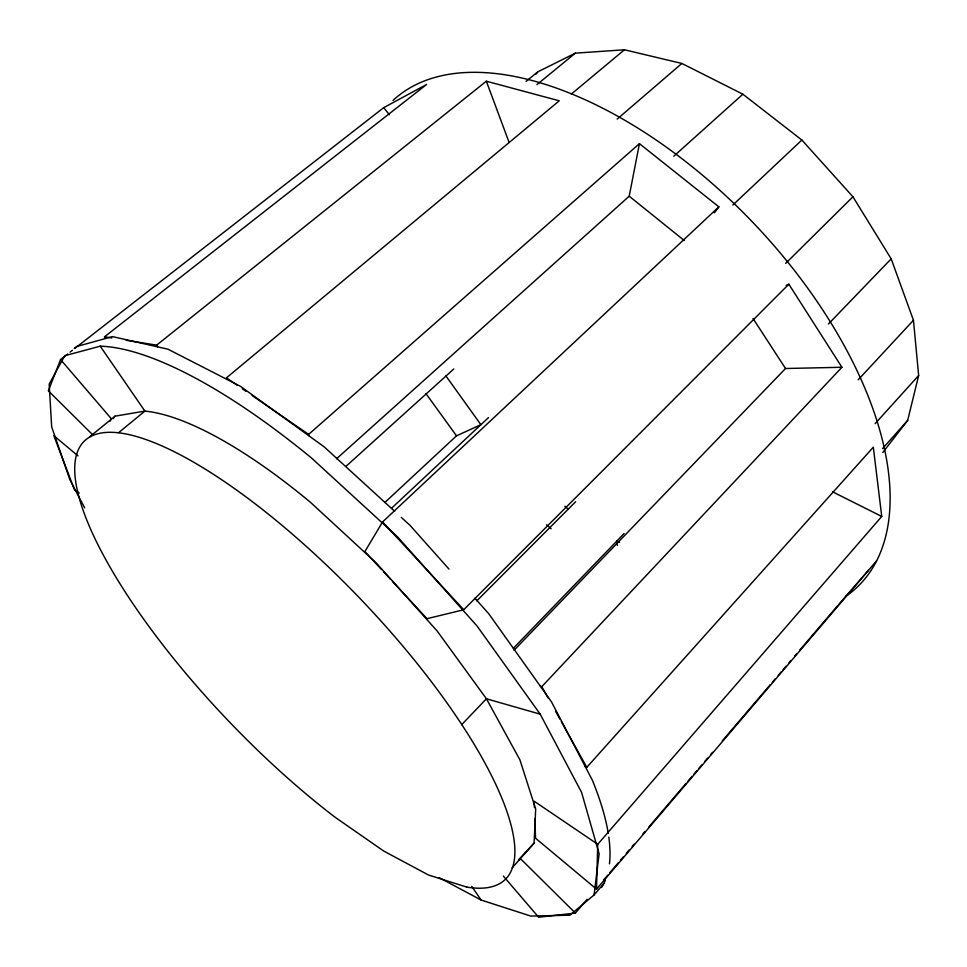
<?xml version="1.0" encoding="UTF-8"?>
<svg xmlns="http://www.w3.org/2000/svg" width="967" height="967" viewBox="0 0 967 967"><rect width="100%" height="100%" fill="white"/><g stroke="black" fill="none" stroke-linecap="round" stroke-linejoin="round"><path stroke-width="1.45" d="M534.848 819.049L535.573 838.232L596.518 889.157L597.739 844.288L881.735 516.451L873.322 447.177L586.812 767.314L585.228 766.553M512.111 867.895L534.086 843.188L535.682 808.98L519.908 759.832L486.425 698.79L437.181 631.04L376.501 563.217L310.54 502.381A301.208 93.98 46.2 0 0 144.881 411.096L100.217 346.174L64.789 355.711L49.172 384.104L51.674 426.846L69.805 479.608L84.685 507.868M439.26 877.698L481.119 900.035L530.726 916.063L569.829 915.217L594.076 894.971L599.141 853.849L581.602 792.408L540.19 714.154L476.973 625.915L397.788 537.12L311.447 457.947A379.052 119.062 46.2 0 0 100.217 346.174M336.576 458.733L629.203 196.204L639.441 143.66L718.868 206.853L714.383 212.849M882.798 452.496L907.662 420.415L918.65 375.486L913.452 320.258L891.187 258.854L852.93 196.772L801.861 140.034L742.886 94.21L681.856 63.447L624.452 49.776L575.353 53.161L537.737 71.872L526.072 81.361M67.69 353.982L60.57 359.543L48.35 390.837L92.107 434.195M110.093 421.165L111.338 418.759L60.57 359.543M718.868 206.853L382.557 521.95L364.885 551.613L381.506 569.563M113.32 418.602L115.049 416.161L144.881 411.096L118.723 432.563M535.923 74.181L537.737 71.872M503.372 876.114L538.619 917.224L575.389 913.078L587.15 899.298M603.795 879.789L607.723 875.195M609.681 872.899L618.493 862.564M620.451 860.267L623.389 856.822M626.326 853.377L629.263 849.933M632.2 846.488L634.171 844.191M642.982 833.868L644.941 831.572M648.857 826.978L686.087 783.355M688.045 781.058L691.961 776.465M693.919 774.168L696.856 770.723M698.815 768.427L701.752 764.982M704.689 761.537L707.626 758.092M710.564 754.647L712.522 752.35M722.325 740.867L770.324 684.612M772.282 682.315L775.22 678.87M778.157 675.437L781.094 671.992M783.052 669.696L785.99 666.251M788.927 662.806L790.885 660.509M794.814 655.916L796.772 653.619M799.709 650.175L837.906 605.402M596.518 889.157L876.513 560.896M594.076 894.971L603.855 883.5M838.872 604.29L868.741 569.998M882.569 448.591L907.662 420.415M875.147 423.655L918.65 375.486M858.2 379.813L913.452 320.258M534.086 843.188L518.554 859.82L521.128 859.312L575.389 913.078M540.432 686.352L541.798 686.655L841.906 367.267L788.842 284.201L786.123 285.446M461.682 724.67L486.425 698.79L540.19 714.154M513.344 648.325L624.102 533.494M513.997 650.308L785.53 368.512L841.906 367.267M828.429 324.005L891.187 258.854M392.505 581.433L426.991 618.687L463.737 609.742L788.842 284.201M476.852 600.809L575.643 501.716M785.663 263.399L852.93 196.772M732.865 205.016L801.861 140.034M391.514 508.267L488.54 417.563M384.866 502.477L456.509 435.839L480.889 424.706L445.98 376.018M346.21 466.13L453.801 368.959M673.781 156.207L742.886 94.21M308.666 435.646L308.606 434.388L639.441 143.66M617.188 119.086L681.856 63.447M571.328 94.077L624.452 49.776M226.991 379.427L226.447 377.867L559.252 100.81L486.328 81.204L156.654 345.146L126.109 340.263M536.915 84.625L575.353 53.161M89.653 436.83L115.049 416.161M105.693 338.45L104.521 336.806L426.665 84.431L383.73 107.651L74.822 348.422M70.071 352.133L72.44 350.284M104.521 336.806L111.882 337.979M619.545 542.306L616.825 541.049L617.405 545.485M832.744 491.901L881.735 516.451M79.246 493.025L74.495 489.81L53.85 435.682L78.013 455.868M597.739 844.288L534.171 801.22L534.413 807.554M226.447 377.867L237.386 385.386M242.306 388.77L245.993 391.321M252.145 395.551L308.606 434.388M629.203 196.204L684.298 240.529M564.873 506.273L568.233 509.15M546.573 524.815L551.13 528.731M394.657 511.313L324.042 446.754L240.457 386.317L167.968 349.196L112.426 336.589L76.538 346.561A377.553 121.395 46.2 0 0 74.29 348.446M401.281 517.369L410.105 525.432L448.978 569.092M383.5 571.715L390.499 579.281M382.557 521.95L463.737 609.742M474.894 598.198L488.855 613.876L551.541 701.957L592.384 780.272A377.553 121.395 46.2 0 1 608.243 833.312M383.73 107.651L389.375 114.735M425.963 393.617L456.509 435.839M471.739 886.388L481.119 900.035M752.979 318.421L785.53 368.512M541.798 686.655L548.18 698.089M555.493 711.192L559.881 719.061M561.343 721.684L586.812 767.314M156.654 345.146L157.585 346.839M486.328 81.204L509.077 142.342M392.977 100.447A336.262 176.707 46.2 0 1 762.963 233.228A336.262 176.707 46.2 0 1 845.436 596.579M608.811 837.096A377.553 121.395 46.2 0 1 609.452 863.845M605.427 880.079A377.553 121.395 46.2 0 1 601.547 887.501M466.892 887.126L428.466 875.002L383.621 850.984L335.126 817.272A303.819 89.822 46.2 0 1 75.885 457.27A303.819 89.822 46.2 0 1 377.432 617.127A303.819 89.822 46.2 0 1 466.892 887.126"/></g></svg>
